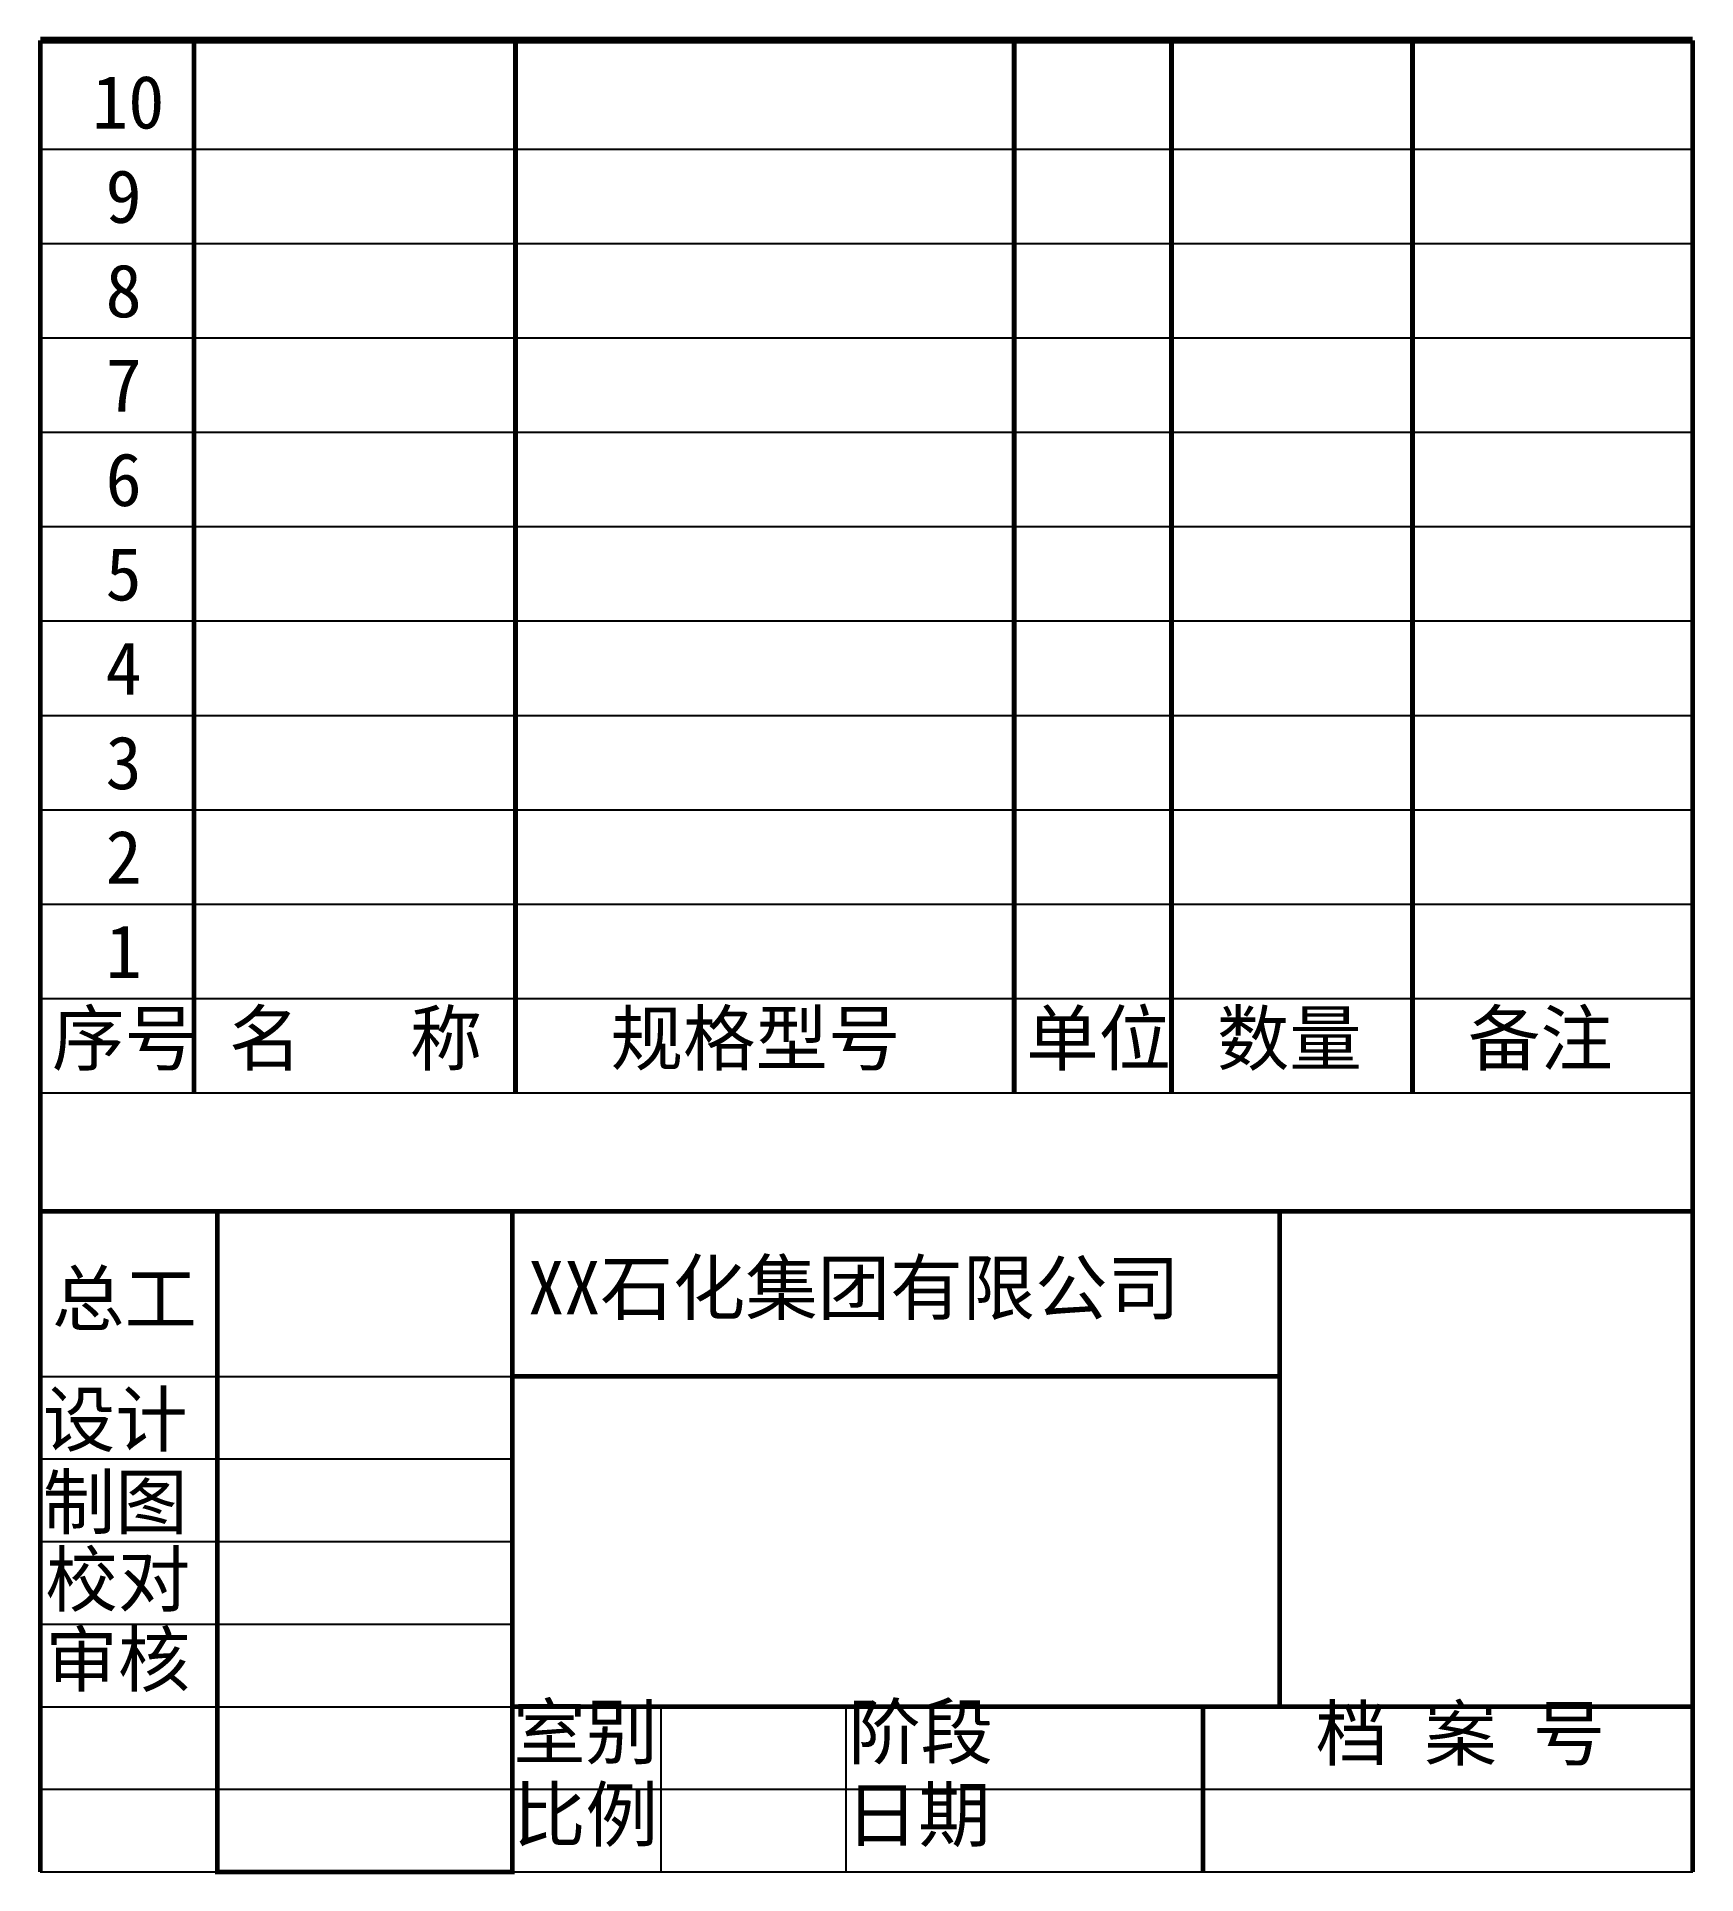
# Model space of a CAD drawing. Extents: x -140 to 0, y 0 to 156.
import ezdxf

# ---------------------------------------------------------------- set-up
doc = ezdxf.new("R2010")
doc.units = 0
doc.header["$MEASUREMENT"] = 0
doc.layers.get('0').update_dxf_attribs({"linetype": 'CONTINUOUS'})

msp = doc.modelspace()

# ---------------------------------------------------------------- linework, layer by layer
for p, q in [((0, 146), (-140, 146)), ((0, 138), (-140, 138)), ((0, 130), (-140, 130)), ((0, 122), (-140, 122)), ((0, 114), (-140, 114)), ((0, 106), (-140, 106)), ((0, 98), (-140, 98)), ((0, 90), (-140, 90)), ((0, 82), (-140, 82)), ((0, 74), (-140, 74)), ((0, 66), (-140, 66)), ((-140, 56), (-100, 56)), ((-140, 56), (-100, 56)), ((-140, 56), (-140, 49)), ((-140, 42), (-100, 42)), ((-140, 35), (-100, 35)), ((-140, 28), (-100, 28)), ((-140, 21), (-100, 21)), ((-140, 14), (-100, 14)), ((-100, 14), (-67.5, 14)), ((-87.43, 14), (-87.43, 0)), ((-71.76, 14), (-71.76, 0)), ((-140, 7), (-100, 7)), ((-140, 0), (-140, 7)), ((-100, 7), (0, 7)), ((-140, 0), (0, 0))]:
    msp.add_line(p, q)
for points, const_width in [([(0, 155.25), (-140, 155.25)], 0.6), ([(-140, 56), (-140, 155.25)], 0.4), ([(-126.98, 66), (-126.98, 155.25)], 0.4), ([(-99.74, 66), (-99.74, 155.25)], 0.4), ([(-57.49, 66), (-57.49, 155.25)], 0.4), ([(-44.16, 66), (-44.16, 155.25)], 0.4), ([(-23.74, 66), (-23.74, 155.25)], 0.4), ([(0, 56), (0, 155.25)], 0.4), ([(-140, 56), (-125, 56), (-125, 0), (-100, 0), (-100, 56), (-35, 56), (-35, 14)], 0.4), ([(0, 0), (0, 56), (-140, 56), (-140, 0)], 0.4), ([(-125, 56), (0, 56), (-127.25, 56)], 0.4), ([(-100, 56), (-100, 42), (-35, 42)], 0.4), ([(-100, 0), (-100, 14), (0, 14)], 0.4), ([(-41.49, 14), (-41.49, 0)], 0.4)]:
    msp.add_lwpolyline(points, dxfattribs=dict(const_width=const_width))

# ---------------------------------------------------------------- texts
at = {"char_height": 4.5, "attachment_point": 1}
for s, insert, width in [('{\\f仿宋_GB2312|b0|i0|c134|p49;10}', (-135.61, 152.27), 15), ('{\\f仿宋_GB2312|b0|i0|c134|p49;9}', (-134.47, 144.27), 15), ('{\\f仿宋_GB2312|b0|i0|c134|p49;8}', (-134.47, 136.27), 15), ('{\\f仿宋_GB2312|b0|i0|c134|p49;7}', (-134.47, 128.27), 15), ('{\\f仿宋_GB2312|b0|i0|c134|p49;6}', (-134.47, 120.27), 15), ('{\\f仿宋_GB2312|b0|i0|c134|p49;5}', (-134.47, 112.27), 15), ('{\\f仿宋_GB2312|b0|i0|c134|p49;4}', (-134.47, 104.27), 15), ('{\\f仿宋_GB2312|b0|i0|c134|p49;3}', (-134.47, 96.27), 15), ('{\\f仿宋_GB2312|b0|i0|c134|p49;2}', (-134.47, 88.27), 15), ('{\\f仿宋_GB2312|b0|i0|c134|p49;1}', (-134.47, 80.27), 15), ('{\\f仿宋_GB2312|b0|i0|c134|p49;序号}', (-139.01, 72.91), 15), ('{\\f仿宋_GB2312|b0|i0|c134|p49;名   称}', (-124.01, 72.91), 24.268), ('{\\f仿宋_GB2312|b0|i0|c134|p49;规格型号}', (-91.68, 72.91), 24.268), ('{\\f仿宋_GB2312|b0|i0|c134|p49;单位}', (-56.47, 72.91), 15), ('{\\f仿宋_GB2312|b0|i0|c134|p49;数量}', (-40.31, 72.91), 15), ('{\\f仿宋_GB2312|b0|i0|c134|p49;备注}', (-19.04, 72.91), 15), ('{\\f仿宋_GB2312|b0|i0|c134|p49;总工}', (-139.01, 50.85), 15), ('{\\fSimSun|b0|i0|c134|p2;XX石化集团有限公司}', (-98.67, 51.77), 65.3537), ('\\f仿宋_GB2312|b0|i0|c134|p49;设计', (-139.79, 40.6), 15.1227), ('{\\f仿宋_GB2312|b0|i0|c134|p49;制图}', (-139.79, 33.61), 15.1227), ('\\f仿宋_GB2312|b0|i0|c134|p49;校对', (-139.57, 27.04), 14.6844), ('\\f仿宋_GB2312|b0|i0|c134|p49;审核', (-139.57, 20.25), 14.9036), ('{\\f仿宋_GB2312|b0|i0|c134|p49;室别}', (-99.94, 14.12), 24.9854), ('{\\f仿宋_GB2312|b0|i0|c134|p49;阶段}', (-71.55, 14.12), 23.6704), ('\\f仿宋_GB2312|b0|i0|c134|p49; 档 案 号', (-35, 14), 43.1525), ('{\\f仿宋_GB2312|b0|i0|c134|p49;比例}', (-99.94, 7.11), 23.6704), ('{\\f仿宋_GB2312|b0|i0|c134|p49;日期}', (-71.76, 7.11), 26.3004)]:
    msp.add_mtext(s, dxfattribs=dict(at, insert=insert, width=width))

doc.saveas('drawing.dxf')
